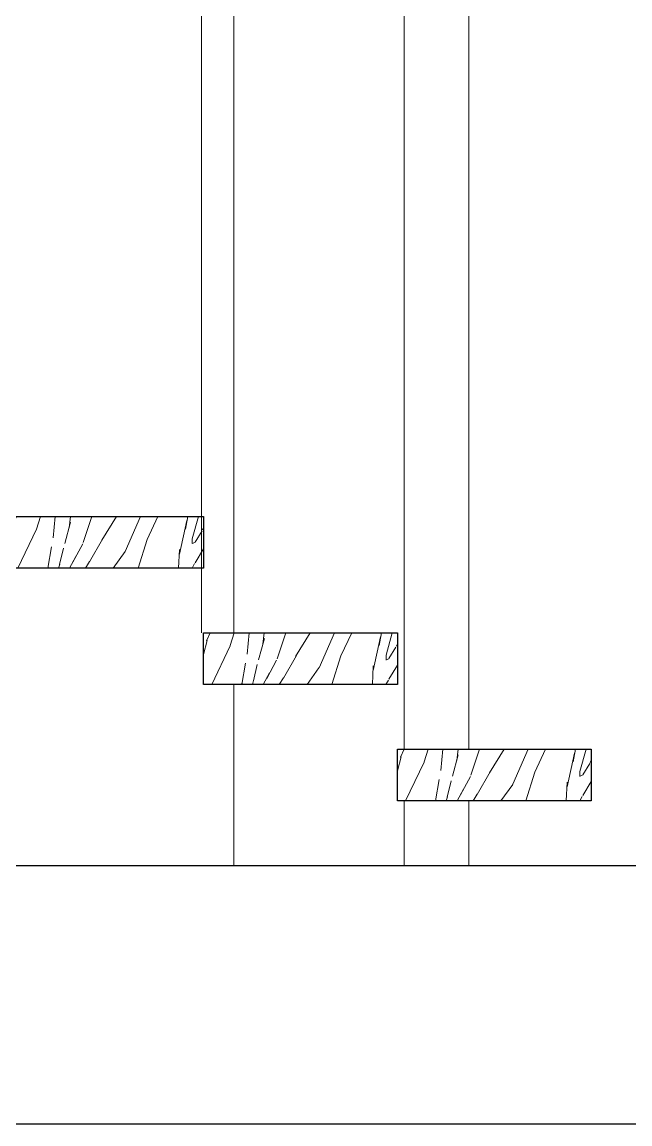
# Model space of a CAD drawing. Header units: inches. Extents: x 0 to 535, y -174 to 989.
# Drawn here: x 351.691 to 352.632, y 93.248 to 94.953 of the extents above; entities that cross this region are included whole.
import ezdxf

# ---------------------------------------------------------------- set-up
doc = ezdxf.new("R2010")
doc.units = ezdxf.units.IN
doc.header["$MEASUREMENT"] = 0
doc.layers.add('1', color=1, linetype='Continuous', lineweight=9)
doc.layers.add('wall', color=51, linetype='Continuous', lineweight=25)

msp = doc.modelspace()

# ---------------------------------------------------------------- hatches: boundary and pattern name
at = {"layer": '1'}
h = msp.add_hatch(dxfattribs=at)
h.set_pattern_fill('Ä¾ÎÆ', color=256, scale=0.23, angle=20)
h.set_pattern_definition([(35.3657895, (90.99765234503555, 154.684345673144), (1.358495653849031, 0.974888949105646), [0.0567920025, -11.86952858]), (166.803504, (91.03544045750706, 154.663782495857), (-0.2161293025630688, -0.078664630883123), [0.007853067099999984, -0.8167188679999992]), (24.48938626, (91.0028003721092, 154.6541902710309), (0.2161293006459917, 0.07866463722956471), [0.02746521999999997, -5.740230749999992]), (73.46062710000001, (91.0255920575095, 154.6235932512643), (0.3395689741847775, 1.084466940812025), [0.0294332288, -6.151544580000001]), (83.00321680000002, (91.03397093855757, 154.6518086587396), (0.216129300024115, 0.07866463224300876), [0.0120636748, -0.4946106760000001]), (30.347856, (90.92854828272804, 154.6820718033194), (2.223012850983182, 1.289547495665455), [0.0478738905, -10.00564285]), (89.08859079999999, (91.00500831551963, 154.6161013818702), (0.06171982473837814, 0.502901154207116), [0.0092056419, -1.923978911]), (35.66412569999999, (90.9986857175568, 154.6206635285166), (0.2161292995345969, 0.0786646385446673), [0.0079623815, -1.664137768]), (43.56664719999999, (90.94649107629598, 154.6039540274121), (0.7101077456471797, 0.7388950529018659), [0.0322622403, -2.226094583]), (29.68621252, (90.90825739884326, 154.6929888856276), (2.223012851304042, 1.289547475383502), [0.1022191415, -5.26428577]), (40.3727928, (90.96986743076755, 154.6261890952892), (2.99484043838873, 2.531343684717294), [0.04322782150000001, -9.034614590000002]), (33.7857773, (90.95266305949924, 154.6542441441316), (0.216129291848162, 0.07866464853906541), [0.05413074839999994, -1.840445417999998]), (29.04293409, (90.96986219860895, 154.7062600202194), (2.439142167360524, 1.36821211551155), [0.0410338262, -8.57606934]), (55.7434615, (91.07337290760194, 154.68445216516), (1.759784446686964, 2.56225704572125), [0.0404823782, -8.4608168]), (39.23678930000001, (91.04396472036946, 154.7172165670578), (3.210969740846352, 2.610008316254434), [0.05220031930000001, -10.90986646]), (34.7710456, (91.00573627291406, 154.7261804995564), (2.933120589214854, 2.028442540050955), [0.0758889025, -15.86078045]), (41.4338095, (90.86826657354663, 154.6715700314677), (0.2161292981963297, 0.07866463652666691), [0.0176491834, -1.217793604]), (61.73996529999999, (90.8991484669096, 154.586722726783), (0.2778491391306656, 0.5815657859539077), [0.0322917148, -3.35833833]), (38.84841369999999, (90.88003110461378, 154.6392472480103), (1.142366341585137, 0.8962243289674561), [0.0266178126, -5.56312293]), (200, (90.90825739884326, 154.6929888856276), (-0.3705387656623449, 0.3455718796523705), [0.0284761896, -0.201523792]), (45.6324289, (90.91443775129927, 154.6151655231263), (0.7101077456572038, 0.7388950516397252), [0.05466546159999994, -11.42508117999998]), (43.237749, (90.90076127634353, 154.6559435947295), (1.636344795307082, 1.556454734449686), [0.0381418545, -7.97164751]), (71.91148520000002, (91.14248743127871, 154.526584186499), (0.3395689770066423, 1.084466938815197), [0.0355090606, -7.42139344]), (83.00321680000002, (91.16277936525033, 154.499652918577), (0.216129300024115, 0.07866463224300876), [0.0265400864, -0.4801342690000001]), (74.8009006, (91.1538126766622, 154.4666479748007), (0.7408577933628253, 2.671835029081719), [0.0342012829, -7.148068110000001]), (56.7878511, (91.17895768669922, 154.4231807244895), (1.265806021826072, 1.902026626305297), [0.0287191846, -6.002309540000001]), (61.73996529999999, (91.16910510325525, 154.4470482162653), (0.2778491391306656, 0.5815657859539077), [0.0322917148, -3.35833833]), (72.17738229999999, (91.03603454434464, 154.5724869229888), (0.3395689782831965, 1.084466939618753), [0.0571535188, -11.94508519]), (65.092991, (91.0772072626443, 154.5073997376335), (0.2778491338212687, 0.5815657892096059), [0.0698139263, -14.5911103]), (63.06707489999999, (91.07102900014351, 154.5531947300833), (0.2778491396096346, 0.581565787359474), [0.06296584420000001, -6.54844776]), (43.56664719999999, (90.95443276082896, 154.5725276387564), (0.7101077456471797, 0.7388950529018659), [0.0322622403, -2.226094583]), (60.65470750000001, (90.97119575351041, 154.5488875330993), (1.049676707566411, 1.823361999482653), [0.04619737450000001, -4.80452681]), (59.7854419, (90.9917805426392, 154.5403652182543), (1.049676723312325, 1.823361992584466), [0.04703368899999993, -9.830041069999986]), (62.91626979999999, (91.04515498478649, 154.5025970491086), (0.2778491404779415, 0.5815657853456426), [0.05682948329999994, -5.910266069999992]), (65.1886422, (91.01060190836112, 154.5174742966674), (0.2778491301377781, 0.5815657915326928), [0.06060699410000001, -12.66686176]), (20, (91.1373498677356, 154.3965977409129), (0.06171983675258766, 0.5029011542273502), [0.004380952600000001, -0.225619029]), (91.2406382999999, (91.1373498677356, 154.3965977409129), (-0.09268962877058462, 0.9271376728700892), [0.006811305099999993, -1.423562827999998]), (58.1373433, (91.14146661656584, 154.3980961149491), (0.2778491400426518, 0.5815657852462758), [0.020887335, -1.441226069]), (74.5021434, (91.13720239301811, 154.4034074486136), (0.339568967718033, 1.084466942922913), [0.03960924529999994, -2.733037789999996]), (77.7581778, (91.11706107596734, 154.3754864539563), (0.4630086353138385, 2.09026925108812), [0.0533767969, -11.15575049]), (80.0621297, (91.12837899491441, 154.4276495356663), (0.7098880003596573, 4.101873860981018), [0.05705958220000001, -11.92545262]), (66.31177559999999, (91.03354734777642, 154.3839824600309), (0.2778491323069626, 0.5815657900483695), [0.0713526884, -4.92333538]), (64.46337319999999, (91.06736304766642, 154.4031537523498), (0.06171983769696079, 0.5029011530502587), [0.1043524743, -0.540177494]), (70.48311470000002, (91.02560356896561, 154.4474372171649), (1.57440521027697, 4.416532392591645), [0.0585223454, -12.23117]), (75.5243122, (91.06221397345384, 154.4493233387019), (0.4012888157798406, 1.587368093631594), [0.0599805523, -12.53593541]), (72.613585, (91.11234814818302, 154.4973120220532), (0.06171983805708947, 0.5029011531749514), [0.0432909381, -1.09309616]), (76.48384360000001, (91.14778607527325, 154.4415765218067), (0.4012888131065727, 1.587368094188972), [0.02578561049999997, -5.389192559999993]), (61.9762794, (91.1524927245467, 154.4158360607177), (1.6053749810238, 2.986493559702275), [0.0353577413, -7.38976752]), (84.3053877, (91.13822634698643, 154.4838529666594), (0.06171983729502792, 0.5029011542635994), [0.04294314819999994, -8.975117959999984]), (55.24647409999999, (91.159845556562, 154.3956343207867), (1.759784460498503, 2.562257030501768), [0.0335272702, -7.007199320000001]), (65.2273285, (91.10660917057926, 154.570720444905), (0.2778491373020555, 0.5815657880252949), [0.05753806269999994, -12.02545500999999]), (76.65325650000001, (91.12528410793595, 154.5386250489409), (0.8642974639745951, 3.677637319914488), [0.0617647842, -12.90883993]), (59.70795199999999, (91.19072326490527, 154.3748437567929), (1.049676722564742, 1.823361991434463), [0.0370151926, -7.736175120000001]), (56.3560822, (91.2224837296356, 154.3452233085898), (0.4939784263606839, 0.6602304293122196), [0.010879644, -2.273845757]), (61.9762794, (91.12353324155083, 154.3320862281831), (1.6053749810238, 2.986493559702275), [0.0353577413, -7.38976752]), (53.19649550000001, (91.15146981555601, 154.3193763576461), (0.2161292945959426, 0.07866463804509569), [0.0314122638, -0.7931596690000001]), (98.48186739999994, (91.11677031076542, 154.3250491308278), (-0.2470990924021889, 1.351374195123889), [0.0109700409, -2.292738417000001]), (46.13814420000001, (91.11677031076542, 154.3250491308278), (0.2161292981877979, 0.07866463710982384), [0.0097600178, -1.015041865]), (56.01691480000001, (91.17028804339716, 154.3445279925111), (1.265806025054427, 1.902026624190993), [0.0365601399, -7.641068970000001]), (87.2394681, (91.11515226917288, 154.3358991878114), (0.1541897158929855, 2.938742287345873), [0.03963325729999994, -8.283350639999984]), (58.6490828, (91.14014561809809, 154.363298382944), (0.7718275702060986, 1.24179621442641), [0.0378642376, -7.91362541]), (72.613585, (91.04472511549447, 154.3308559574079), (0.06171983805708947, 0.5029011531749514), [0.07575913880000001, -1.060627957]), (63.29488549999999, (90.92341281130146, 154.5200569884685), (0.2778491394824867, 0.5815657871570311), [0.0376197775, -7.86253344]), (66.9545161, (90.91458941319775, 154.5442990755213), (0.277849138399155, 0.5815657881615057), [0.03530030569999994, -3.671231709999996]), (56.3560822, (90.93738319150121, 154.4816736843285), (0.4939784263606839, 0.6602304293122196), [0.03263893430000001, -2.252086469]), (71.7852574, (90.96826508486417, 154.3968263796437), (0.3395689764932182, 1.084466939238849), [0.06019634289999994, -6.260419679999991]), (60.0717393, (90.97855904905629, 154.3685439454692), (0.277849139270344, 0.5815657860494605), [0.040074625, -2.063843176]), (69.3694487, (90.94988300561256, 154.4473307273101), (0.6174181176901898, 1.666032726955021), [0.0538217917, -11.24875421]), (53.19649550000001, (91.01238207538269, 154.2756159443798), (0.2161292945959426, 0.07866463804509569), [0.0117795995, -0.8127923539999999]), (69.6657058, (90.98708121764085, 154.4540063851482), (0.2778491222749367, 0.5815657938110032), [0.06768603069999987, -1.709072292999998]), (53.19649550000001, (90.94031909230605, 154.5536639128539), (0.2161292945959426, 0.07866463804509569), [0.02355919900000001, -0.8010127430000001]), (68.5537297, (90.95546613413686, 154.5088454919677), (0.8952672367306358, 2.247598515793237), [0.04302075939999994, -8.991338709999985]), (61.73996529999999, (90.96884661389338, 154.4977010229527), (0.2778491391306656, 0.5815657859539077), [0.0484375745, -3.34219256]), (58.51148860000001, (90.99855289060291, 154.4032746499884), (0.7718275754866677, 1.241796208885935), [0.0517887205, -10.82384232]), (54.19451950000001, (90.99326471230023, 154.3281404677683), (0.493978439279239, 0.6602304207882279), [0.06885505630000001, -7.160925799999999]), (61.1011978, (91.01943890925082, 154.2850478084116), (0.2778491393576279, 0.5815657856754212), [0.05232378789999994, -2.694674939999996]), (74.3266424, (91.09954919666905, 154.6093311365384), (0.7408577912244497, 2.671835022947638), [0.0582210293, -12.16819508]), (70.9753659, (91.05352758653706, 154.6268975657531), (0.9569870897545645, 2.75049966370575), [0.0608799512, -12.72390981]), (51.130464, (90.97780911530053, 154.5947627066334), (0.4939784438691176, 0.660230418984233), [0.03326687569999994, -3.459754989999996]), (67.47860020000002, (90.99383577779889, 154.5891569587764), (0.2778491206858045, 0.5815657944572521), [0.0291689473, -3.03357028]), (56.3560822, (90.92840813149903, 154.5767822189862), (0.4939784263606839, 0.6602304293122196), [0.03263893430000001, -2.252086469]), (76.6033605, (91.01544975521587, 154.5810092378338), (0.8642974665360263, 3.677637328676978), [0.0437751594, -9.149008080000002])])
h.paths.add_polyline_path([(351.9723337355923, 94.10772965127794), (351.9723337355923, 94.18772965127792), (351.6723337355922, 94.18772965127792), (351.6723337355922, 94.10772965127794)])
h = msp.add_hatch(dxfattribs=at)
h.set_pattern_fill('Ä¾ÎÆ', color=256, scale=0.23, angle=20)
h.set_pattern_definition([(35.3657895, (91.2976523450355, 154.5043456731439), (1.358495653849031, 0.974888949105646), [0.0567920025, -11.86952858]), (166.803504, (91.33544045750702, 154.483782495857), (-0.2161293025630688, -0.078664630883123), [0.007853067099999986, -0.8167188679999993]), (24.48938626, (91.30280037210916, 154.4741902710309), (0.2161293006459917, 0.07866463722956471), [0.02746521999999997, -5.740230749999993]), (73.46062710000001, (91.32559205750945, 154.4435932512643), (0.3395689741847775, 1.084466940812025), [0.0294332288, -6.151544580000001]), (83.00321680000002, (91.33397093855753, 154.4718086587395), (0.216129300024115, 0.07866463224300876), [0.0120636748, -0.4946106760000001]), (30.347856, (91.228548282728, 154.5020718033194), (2.223012850983182, 1.289547495665455), [0.0478738905, -10.00564285]), (89.08859079999999, (91.30500831551959, 154.4361013818702), (0.06171982473837814, 0.502901154207116), [0.0092056419, -1.923978911]), (35.66412569999999, (91.29868571755675, 154.4406635285166), (0.2161292995345969, 0.0786646385446673), [0.0079623815, -1.664137768]), (43.56664719999999, (91.24649107629594, 154.4239540274121), (0.7101077456471797, 0.7388950529018659), [0.0322622403, -2.226094583]), (29.68621252, (91.20825739884322, 154.5129888856275), (2.223012851304042, 1.289547475383502), [0.1022191415, -5.26428577]), (40.3727928, (91.2698674307675, 154.4461890952892), (2.99484043838873, 2.531343684717294), [0.04322782150000001, -9.034614590000002]), (33.7857773, (91.2526630594992, 154.4742441441316), (0.216129291848162, 0.07866464853906541), [0.05413074839999994, -1.840445417999998]), (29.04293409, (91.2698621986089, 154.5262600202194), (2.439142167360524, 1.36821211551155), [0.0410338262, -8.57606934]), (55.7434615, (91.37337290760189, 154.50445216516), (1.759784446686964, 2.56225704572125), [0.0404823782, -8.4608168]), (39.23678930000001, (91.34396472036941, 154.5372165670578), (3.210969740846352, 2.610008316254434), [0.05220031930000001, -10.90986646]), (34.7710456, (91.30573627291402, 154.5461804995564), (2.933120589214854, 2.028442540050955), [0.0758889025, -15.86078045]), (41.4338095, (91.16826657354659, 154.4915700314677), (0.2161292981963297, 0.07866463652666691), [0.0176491834, -1.217793604]), (61.73996529999999, (91.19914846690955, 154.406722726783), (0.2778491391306656, 0.5815657859539077), [0.0322917148, -3.35833833]), (38.84841369999999, (91.18003110461373, 154.4592472480103), (1.142366341585137, 0.8962243289674561), [0.0266178126, -5.56312293]), (200, (91.20825739884322, 154.5129888856275), (-0.3705387656623449, 0.3455718796523705), [0.0284761896, -0.201523792]), (45.6324289, (91.21443775129923, 154.4351655231263), (0.7101077456572038, 0.7388950516397252), [0.05466546159999995, -11.42508117999999]), (43.237749, (91.20076127634348, 154.4759435947295), (1.636344795307082, 1.556454734449686), [0.0381418545, -7.97164751]), (71.91148520000002, (91.44248743127866, 154.3465841864989), (0.3395689770066423, 1.084466938815197), [0.0355090606, -7.42139344]), (83.00321680000002, (91.46277936525028, 154.319652918577), (0.216129300024115, 0.07866463224300876), [0.0265400864, -0.4801342690000001]), (74.8009006, (91.45381267666215, 154.2866479748006), (0.7408577933628253, 2.671835029081719), [0.0342012829, -7.148068110000001]), (56.7878511, (91.47895768669918, 154.2431807244895), (1.265806021826072, 1.902026626305297), [0.0287191846, -6.002309540000001]), (61.73996529999999, (91.4691051032552, 154.2670482162653), (0.2778491391306656, 0.5815657859539077), [0.0322917148, -3.35833833]), (72.17738229999999, (91.3360345443446, 154.3924869229888), (0.3395689782831965, 1.084466939618753), [0.0571535188, -11.94508519]), (65.092991, (91.37720726264425, 154.3273997376335), (0.2778491338212687, 0.5815657892096059), [0.0698139263, -14.5911103]), (63.06707489999999, (91.37102900014347, 154.3731947300833), (0.2778491396096346, 0.581565787359474), [0.06296584420000001, -6.54844776]), (43.56664719999999, (91.25443276082892, 154.3925276387563), (0.7101077456471797, 0.7388950529018659), [0.0322622403, -2.226094583]), (60.65470750000001, (91.27119575351037, 154.3688875330993), (1.049676707566411, 1.823361999482653), [0.04619737450000001, -4.80452681]), (59.7854419, (91.29178054263916, 154.3603652182543), (1.049676723312325, 1.823361992584466), [0.04703368899999994, -9.830041069999988]), (62.91626979999999, (91.34515498478645, 154.3225970491086), (0.2778491404779415, 0.5815657853456426), [0.05682948329999995, -5.910266069999992]), (65.1886422, (91.31060190836108, 154.3374742966674), (0.2778491301377781, 0.5815657915326928), [0.06060699410000001, -12.66686176]), (20, (91.43734986773555, 154.2165977409129), (0.06171983675258766, 0.5029011542273502), [0.004380952600000001, -0.225619029]), (91.2406382999999, (91.43734986773555, 154.2165977409129), (-0.09268962877058462, 0.9271376728700892), [0.006811305099999994, -1.423562827999998]), (58.1373433, (91.44146661656579, 154.2180961149491), (0.2778491400426518, 0.5815657852462758), [0.020887335, -1.441226069]), (74.5021434, (91.43720239301807, 154.2234074486136), (0.339568967718033, 1.084466942922913), [0.03960924529999995, -2.733037789999996]), (77.7581778, (91.4170610759673, 154.1954864539562), (0.4630086353138385, 2.09026925108812), [0.0533767969, -11.15575049]), (80.0621297, (91.42837899491437, 154.2476495356663), (0.7098880003596573, 4.101873860981018), [0.05705958220000001, -11.92545262]), (66.31177559999999, (91.33354734777637, 154.2039824600309), (0.2778491323069626, 0.5815657900483695), [0.0713526884, -4.92333538]), (64.46337319999999, (91.36736304766637, 154.2231537523498), (0.06171983769696079, 0.5029011530502587), [0.1043524743, -0.540177494]), (70.48311470000002, (91.32560356896556, 154.2674372171649), (1.57440521027697, 4.416532392591645), [0.0585223454, -12.23117]), (75.5243122, (91.36221397345379, 154.2693233387019), (0.4012888157798406, 1.587368093631594), [0.0599805523, -12.53593541]), (72.613585, (91.41234814818297, 154.3173120220532), (0.06171983805708947, 0.5029011531749514), [0.0432909381, -1.09309616]), (76.48384360000001, (91.4477860752732, 154.2615765218067), (0.4012888131065727, 1.587368094188972), [0.02578561049999997, -5.389192559999993]), (61.9762794, (91.45249272454666, 154.2358360607177), (1.6053749810238, 2.986493559702275), [0.0353577413, -7.38976752]), (84.3053877, (91.43822634698638, 154.3038529666594), (0.06171983729502792, 0.5029011542635994), [0.04294314819999995, -8.975117959999986]), (55.24647409999999, (91.45984555656196, 154.2156343207866), (1.759784460498503, 2.562257030501768), [0.0335272702, -7.007199320000001]), (65.2273285, (91.40660917057922, 154.390720444905), (0.2778491373020555, 0.5815657880252949), [0.05753806269999995, -12.02545500999999]), (76.65325650000001, (91.42528410793591, 154.3586250489409), (0.8642974639745951, 3.677637319914488), [0.0617647842, -12.90883993]), (59.70795199999999, (91.49072326490523, 154.1948437567929), (1.049676722564742, 1.823361991434463), [0.0370151926, -7.736175120000001]), (56.3560822, (91.52248372963555, 154.1652233085898), (0.4939784263606839, 0.6602304293122196), [0.010879644, -2.273845757]), (61.9762794, (91.42353324155079, 154.1520862281831), (1.6053749810238, 2.986493559702275), [0.0353577413, -7.38976752]), (53.19649550000001, (91.45146981555597, 154.1393763576461), (0.2161292945959426, 0.07866463804509569), [0.0314122638, -0.7931596690000001]), (98.48186739999994, (91.41677031076537, 154.1450491308278), (-0.2470990924021889, 1.351374195123889), [0.0109700409, -2.292738417000001]), (46.13814420000001, (91.41677031076537, 154.1450491308278), (0.2161292981877979, 0.07866463710982384), [0.0097600178, -1.015041865]), (56.01691480000001, (91.47028804339712, 154.1645279925111), (1.265806025054427, 1.902026624190993), [0.0365601399, -7.641068970000001]), (87.2394681, (91.41515226917284, 154.1558991878114), (0.1541897158929855, 2.938742287345873), [0.03963325729999995, -8.283350639999986]), (58.6490828, (91.44014561809804, 154.183298382944), (0.7718275702060986, 1.24179621442641), [0.0378642376, -7.91362541]), (72.613585, (91.34472511549443, 154.1508559574079), (0.06171983805708947, 0.5029011531749514), [0.07575913880000001, -1.060627957]), (63.29488549999999, (91.22341281130142, 154.3400569884685), (0.2778491394824867, 0.5815657871570311), [0.0376197775, -7.86253344]), (66.9545161, (91.2145894131977, 154.3642990755212), (0.277849138399155, 0.5815657881615057), [0.03530030569999994, -3.671231709999996]), (56.3560822, (91.23738319150117, 154.3016736843284), (0.4939784263606839, 0.6602304293122196), [0.03263893430000001, -2.252086469]), (71.7852574, (91.26826508486413, 154.2168263796437), (0.3395689764932182, 1.084466939238849), [0.06019634289999994, -6.260419679999992]), (60.0717393, (91.27855904905624, 154.1885439454692), (0.277849139270344, 0.5815657860494605), [0.040074625, -2.063843176]), (69.3694487, (91.24988300561252, 154.2673307273101), (0.6174181176901898, 1.666032726955021), [0.0538217917, -11.24875421]), (53.19649550000001, (91.31238207538264, 154.0956159443798), (0.2161292945959426, 0.07866463804509569), [0.0117795995, -0.8127923539999999]), (69.6657058, (91.2870812176408, 154.2740063851482), (0.2778491222749367, 0.5815657938110032), [0.06768603069999989, -1.709072292999998]), (53.19649550000001, (91.24031909230601, 154.3736639128539), (0.2161292945959426, 0.07866463804509569), [0.02355919900000001, -0.8010127430000001]), (68.5537297, (91.25546613413681, 154.3288454919677), (0.8952672367306358, 2.247598515793237), [0.04302075939999995, -8.991338709999987]), (61.73996529999999, (91.26884661389333, 154.3177010229527), (0.2778491391306656, 0.5815657859539077), [0.0484375745, -3.34219256]), (58.51148860000001, (91.29855289060286, 154.2232746499884), (0.7718275754866677, 1.241796208885935), [0.0517887205, -10.82384232]), (54.19451950000001, (91.29326471230019, 154.1481404677683), (0.493978439279239, 0.6602304207882279), [0.06885505630000001, -7.160925799999999]), (61.1011978, (91.31943890925078, 154.1050478084116), (0.2778491393576279, 0.5815657856754212), [0.05232378789999995, -2.694674939999997]), (74.3266424, (91.399549196669, 154.4293311365384), (0.7408577912244497, 2.671835022947638), [0.0582210293, -12.16819508]), (70.9753659, (91.35352758653701, 154.4468975657531), (0.9569870897545645, 2.75049966370575), [0.0608799512, -12.72390981]), (51.130464, (91.27780911530049, 154.4147627066335), (0.4939784438691176, 0.660230418984233), [0.03326687569999995, -3.459754989999996]), (67.47860020000002, (91.29383577779885, 154.4091569587764), (0.2778491206858045, 0.5815657944572521), [0.0291689473, -3.03357028]), (56.3560822, (91.22840813149898, 154.3967822189863), (0.4939784263606839, 0.6602304293122196), [0.03263893430000001, -2.252086469]), (76.6033605, (91.31544975521582, 154.4010092378338), (0.8642974665360263, 3.677637328676978), [0.0437751594, -9.149008080000002])])
h.paths.add_polyline_path([(352.2723337355923, 93.92772965127793), (352.2723337355923, 94.00772965127793), (351.9723337355922, 94.00772965127793), (351.9723337355922, 93.92772965127793)])
h = msp.add_hatch(dxfattribs=at)
h.set_pattern_fill('Ä¾ÎÆ', color=256, scale=0.23, angle=20)
h.set_pattern_definition([(35.3657895, (91.59765234503546, 154.3243456731439), (1.358495653849031, 0.974888949105646), [0.0567920025, -11.86952858]), (166.803504, (91.63544045750697, 154.303782495857), (-0.2161293025630688, -0.078664630883123), [0.007853067099999987, -0.8167188679999994]), (24.48938626, (91.60280037210912, 154.2941902710309), (0.2161293006459917, 0.07866463722956471), [0.02746521999999998, -5.740230749999994]), (73.46062710000001, (91.62559205750941, 154.2635932512643), (0.3395689741847775, 1.084466940812025), [0.0294332288, -6.151544580000001]), (83.00321680000002, (91.63397093855748, 154.2918086587396), (0.216129300024115, 0.07866463224300876), [0.0120636748, -0.4946106760000001]), (30.347856, (91.52854828272795, 154.3220718033193), (2.223012850983182, 1.289547495665455), [0.0478738905, -10.00564285]), (89.08859079999999, (91.60500831551954, 154.2561013818702), (0.06171982473837814, 0.502901154207116), [0.0092056419, -1.923978911]), (35.66412569999999, (91.5986857175567, 154.2606635285166), (0.2161292995345969, 0.0786646385446673), [0.0079623815, -1.664137768]), (43.56664719999999, (91.5464910762959, 154.2439540274121), (0.7101077456471797, 0.7388950529018659), [0.0322622403, -2.226094583]), (29.68621252, (91.50825739884317, 154.3329888856275), (2.223012851304042, 1.289547475383502), [0.1022191415, -5.26428577]), (40.3727928, (91.56986743076746, 154.2661890952892), (2.99484043838873, 2.531343684717294), [0.04322782150000001, -9.034614590000002]), (33.7857773, (91.55266305949915, 154.2942441441316), (0.216129291848162, 0.07866464853906541), [0.05413074839999995, -1.840445417999998]), (29.04293409, (91.56986219860886, 154.3462600202194), (2.439142167360524, 1.36821211551155), [0.0410338262, -8.57606934]), (55.7434615, (91.67337290760184, 154.32445216516), (1.759784446686964, 2.56225704572125), [0.0404823782, -8.4608168]), (39.23678930000001, (91.64396472036937, 154.3572165670578), (3.210969740846352, 2.610008316254434), [0.05220031930000001, -10.90986646]), (34.7710456, (91.60573627291397, 154.3661804995564), (2.933120589214854, 2.028442540050955), [0.0758889025, -15.86078045]), (41.4338095, (91.46826657354654, 154.3115700314677), (0.2161292981963297, 0.07866463652666691), [0.0176491834, -1.217793604]), (61.73996529999999, (91.4991484669095, 154.226722726783), (0.2778491391306656, 0.5815657859539077), [0.0322917148, -3.35833833]), (38.84841369999999, (91.48003110461369, 154.2792472480103), (1.142366341585137, 0.8962243289674561), [0.0266178126, -5.56312293]), (200, (91.50825739884317, 154.3329888856275), (-0.3705387656623449, 0.3455718796523705), [0.0284761896, -0.201523792]), (45.6324289, (91.51443775129918, 154.2551655231263), (0.7101077456572038, 0.7388950516397252), [0.05466546159999996, -11.42508117999999]), (43.237749, (91.50076127634344, 154.2959435947295), (1.636344795307082, 1.556454734449686), [0.0381418545, -7.97164751]), (71.91148520000002, (91.74248743127862, 154.1665841864989), (0.3395689770066423, 1.084466938815197), [0.0355090606, -7.42139344]), (83.00321680000002, (91.76277936525024, 154.139652918577), (0.216129300024115, 0.07866463224300876), [0.0265400864, -0.4801342690000001]), (74.8009006, (91.75381267666211, 154.1066479748006), (0.7408577933628253, 2.671835029081719), [0.0342012829, -7.148068110000001]), (56.7878511, (91.77895768669913, 154.0631807244895), (1.265806021826072, 1.902026626305297), [0.0287191846, -6.002309540000001]), (61.73996529999999, (91.76910510325516, 154.0870482162653), (0.2778491391306656, 0.5815657859539077), [0.0322917148, -3.35833833]), (72.17738229999999, (91.63603454434455, 154.2124869229888), (0.3395689782831965, 1.084466939618753), [0.0571535188, -11.94508519]), (65.092991, (91.6772072626442, 154.1473997376335), (0.2778491338212687, 0.5815657892096059), [0.0698139263, -14.5911103]), (63.06707489999999, (91.67102900014342, 154.1931947300833), (0.2778491396096346, 0.581565787359474), [0.06296584420000001, -6.54844776]), (43.56664719999999, (91.55443276082887, 154.2125276387563), (0.7101077456471797, 0.7388950529018659), [0.0322622403, -2.226094583]), (60.65470750000001, (91.57119575351032, 154.1888875330993), (1.049676707566411, 1.823361999482653), [0.04619737450000001, -4.80452681]), (59.7854419, (91.59178054263911, 154.1803652182543), (1.049676723312325, 1.823361992584466), [0.04703368899999995, -9.83004106999999]), (62.91626979999999, (91.6451549847864, 154.1425970491086), (0.2778491404779415, 0.5815657853456426), [0.05682948329999996, -5.910266069999993]), (65.1886422, (91.61060190836103, 154.1574742966674), (0.2778491301377781, 0.5815657915326928), [0.06060699410000001, -12.66686176]), (20, (91.7373498677355, 154.0365977409129), (0.06171983675258766, 0.5029011542273502), [0.004380952600000001, -0.225619029]), (91.24063829999992, (91.7373498677355, 154.0365977409129), (-0.09268962877058462, 0.9271376728700892), [0.006811305099999995, -1.423562827999998]), (58.1373433, (91.74146661656575, 154.0380961149491), (0.2778491400426518, 0.5815657852462758), [0.020887335, -1.441226069]), (74.5021434, (91.73720239301802, 154.0434074486136), (0.339568967718033, 1.084466942922913), [0.03960924529999996, -2.733037789999997]), (77.7581778, (91.71706107596725, 154.0154864539562), (0.4630086353138385, 2.09026925108812), [0.0533767969, -11.15575049]), (80.0621297, (91.72837899491432, 154.0676495356663), (0.7098880003596573, 4.101873860981018), [0.05705958220000001, -11.92545262]), (66.31177559999999, (91.63354734777633, 154.0239824600309), (0.2778491323069626, 0.5815657900483695), [0.0713526884, -4.92333538]), (64.46337319999999, (91.66736304766633, 154.0431537523498), (0.06171983769696079, 0.5029011530502587), [0.1043524743, -0.540177494]), (70.48311470000002, (91.62560356896552, 154.0874372171649), (1.57440521027697, 4.416532392591645), [0.0585223454, -12.23117]), (75.5243122, (91.66221397345375, 154.0893233387019), (0.4012888157798406, 1.587368093631594), [0.0599805523, -12.53593541]), (72.613585, (91.71234814818293, 154.1373120220532), (0.06171983805708947, 0.5029011531749514), [0.0432909381, -1.09309616]), (76.48384360000001, (91.74778607527315, 154.0815765218067), (0.4012888131065727, 1.587368094188972), [0.02578561049999998, -5.389192559999994]), (61.9762794, (91.75249272454661, 154.0558360607177), (1.6053749810238, 2.986493559702275), [0.0353577413, -7.38976752]), (84.3053877, (91.73822634698634, 154.1238529666594), (0.06171983729502792, 0.5029011542635994), [0.04294314819999995, -8.975117959999988]), (55.24647409999999, (91.75984555656191, 154.0356343207866), (1.759784460498503, 2.562257030501768), [0.0335272702, -7.007199320000001]), (65.2273285, (91.70660917057917, 154.210720444905), (0.2778491373020555, 0.5815657880252949), [0.05753806269999995, -12.02545500999999]), (76.65325650000001, (91.72528410793586, 154.1786250489409), (0.8642974639745951, 3.677637319914488), [0.0617647842, -12.90883993]), (59.70795199999999, (91.79072326490518, 154.0148437567929), (1.049676722564742, 1.823361991434463), [0.0370151926, -7.736175120000001]), (56.3560822, (91.82248372963551, 153.9852233085898), (0.4939784263606839, 0.6602304293122196), [0.010879644, -2.273845757]), (61.9762794, (91.72353324155074, 153.9720862281831), (1.6053749810238, 2.986493559702275), [0.0353577413, -7.38976752]), (53.19649550000001, (91.75146981555592, 153.9593763576461), (0.2161292945959426, 0.07866463804509569), [0.0314122638, -0.7931596690000001]), (98.48186739999994, (91.71677031076533, 153.9650491308278), (-0.2470990924021889, 1.351374195123889), [0.0109700409, -2.292738417000001]), (46.13814420000001, (91.71677031076533, 153.9650491308278), (0.2161292981877979, 0.07866463710982384), [0.0097600178, -1.015041865]), (56.01691480000001, (91.77028804339707, 153.9845279925111), (1.265806025054427, 1.902026624190993), [0.0365601399, -7.641068970000001]), (87.2394681, (91.71515226917279, 153.9758991878114), (0.1541897158929855, 2.938742287345873), [0.03963325729999995, -8.283350639999988]), (58.6490828, (91.740145618098, 154.003298382944), (0.7718275702060986, 1.24179621442641), [0.0378642376, -7.91362541]), (72.613585, (91.64472511549438, 153.9708559574079), (0.06171983805708947, 0.5029011531749514), [0.07575913880000001, -1.060627957]), (63.29488549999999, (91.52341281130137, 154.1600569884685), (0.2778491394824867, 0.5815657871570311), [0.0376197775, -7.86253344]), (66.9545161, (91.51458941319765, 154.1842990755213), (0.277849138399155, 0.5815657881615057), [0.03530030569999995, -3.671231709999997]), (56.3560822, (91.53738319150112, 154.1216736843284), (0.4939784263606839, 0.6602304293122196), [0.03263893430000001, -2.252086469]), (71.7852574, (91.56826508486408, 154.0368263796437), (0.3395689764932182, 1.084466939238849), [0.06019634289999995, -6.260419679999993]), (60.0717393, (91.5785590490562, 154.0085439454692), (0.277849139270344, 0.5815657860494605), [0.040074625, -2.063843176]), (69.3694487, (91.54988300561247, 154.0873307273101), (0.6174181176901898, 1.666032726955021), [0.0538217917, -11.24875421]), (53.19649550000001, (91.6123820753826, 153.9156159443798), (0.2161292945959426, 0.07866463804509569), [0.0117795995, -0.8127923539999999]), (69.6657058, (91.58708121764076, 154.0940063851482), (0.2778491222749367, 0.5815657938110032), [0.0676860306999999, -1.709072292999998]), (53.19649550000001, (91.54031909230596, 154.1936639128539), (0.2161292945959426, 0.07866463804509569), [0.02355919900000001, -0.8010127430000001]), (68.5537297, (91.55546613413676, 154.1488454919677), (0.8952672367306358, 2.247598515793237), [0.04302075939999996, -8.991338709999988]), (61.73996529999999, (91.56884661389329, 154.1377010229527), (0.2778491391306656, 0.5815657859539077), [0.0484375745, -3.34219256]), (58.51148860000001, (91.59855289060282, 154.0432746499884), (0.7718275754866677, 1.241796208885935), [0.0517887205, -10.82384232]), (54.19451950000001, (91.59326471230014, 153.9681404677683), (0.493978439279239, 0.6602304207882279), [0.06885505630000001, -7.160925799999999]), (61.1011978, (91.61943890925073, 153.9250478084116), (0.2778491393576279, 0.5815657856754212), [0.05232378789999995, -2.694674939999997]), (74.3266424, (91.69954919666895, 154.2493311365384), (0.7408577912244497, 2.671835022947638), [0.0582210293, -12.16819508]), (70.9753659, (91.65352758653697, 154.2668975657531), (0.9569870897545645, 2.75049966370575), [0.0608799512, -12.72390981]), (51.130464, (91.57780911530044, 154.2347627066335), (0.4939784438691176, 0.660230418984233), [0.03326687569999996, -3.459754989999997]), (67.47860020000002, (91.5938357777988, 154.2291569587764), (0.2778491206858045, 0.5815657944572521), [0.0291689473, -3.03357028]), (56.3560822, (91.52840813149894, 154.2167822189863), (0.4939784263606839, 0.6602304293122196), [0.03263893430000001, -2.252086469]), (76.6033605, (91.61544975521578, 154.2210092378338), (0.8642974665360263, 3.677637328676978), [0.0437751594, -9.149008080000002])])
h.paths.add_polyline_path([(352.5723337355922, 93.74772965127792), (352.5723337355922, 93.82772965127793), (352.2723337355922, 93.82772965127793), (352.2723337355922, 93.74772965127792)])

# ---------------------------------------------------------------- linework, layer by layer
for p, q in [((351.9692578371278, 94.00772965127793), (351.9692578371278, 96.84772965127792)), ((352.0192578371278, 94.00772965127793), (352.0192578371278, 96.84772965127792)), ((352.3828832723445, 95.84772965127793), (352.3828832723445, 93.82772965127793)), ((352.2828832723445, 95.74772965127792), (352.2828832723445, 93.82772965127793)), ((352.0192578371278, 93.92772965127793), (352.0192578371278, 93.64772965127793)), ((352.2828832723445, 93.74772965127792), (352.2828832723445, 93.64772965127793)), ((352.3828832723445, 93.74772965127792), (352.3828832723445, 93.64772965127793))]:
    msp.add_line(p, q, dxfattribs=at)
at = {"layer": 'wall'}
for p, q in [((349.4883086466241, 93.64772965127793), (359.5489946229354, 93.64772965127793)), ((349.2532865599804, 93.24772965127795), (359.3489946229354, 93.24772965127794))]:
    msp.add_line(p, q, dxfattribs=at)
for points in [[(351.6723337355922, 94.18772965127792), (351.9723337355923, 94.18772965127792), (351.9723337355923, 94.10772965127794), (351.6723337355922, 94.10772965127794)], [(351.9723337355922, 94.00772965127793), (352.2723337355923, 94.00772965127793), (352.2723337355923, 93.92772965127793), (351.9723337355922, 93.92772965127793)], [(352.2723337355922, 93.82772965127793), (352.5723337355922, 93.82772965127793), (352.5723337355922, 93.74772965127792), (352.2723337355922, 93.74772965127792)]]:
    msp.add_lwpolyline(points, close=True, dxfattribs=at)

doc.saveas('drawing.dxf')
